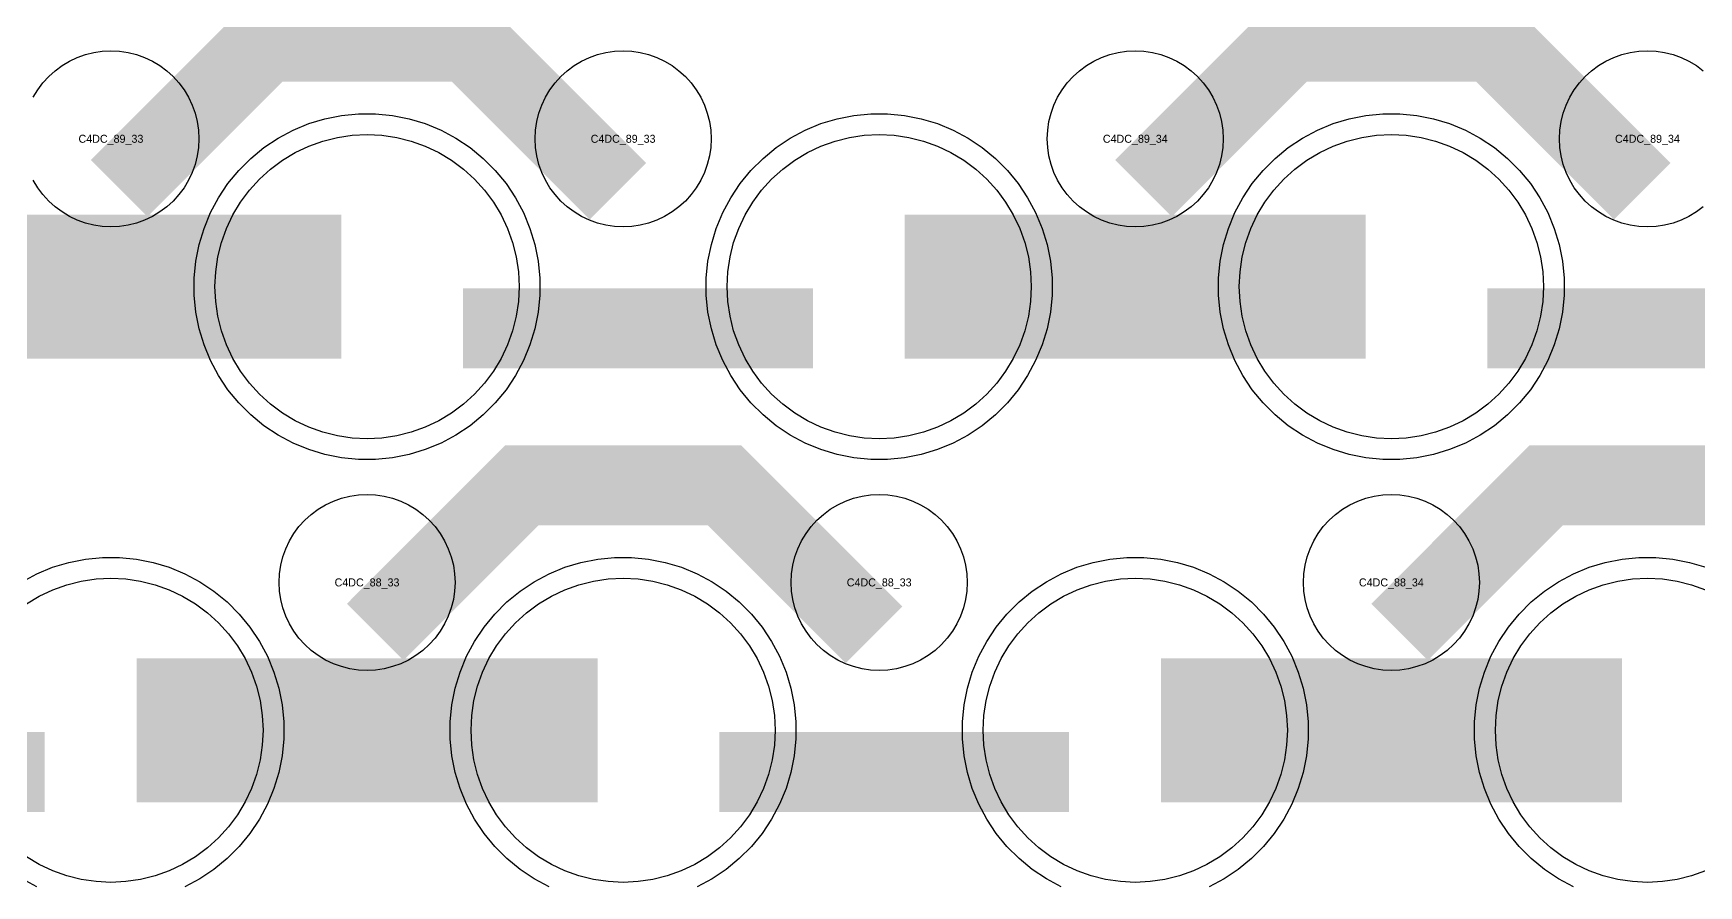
# Model space of a CAD drawing. Extents: x -11880 to 11880, y -14992 to 14992.
# Drawn here: x -1464 to -944, y -2694 to -2428 of the extents above; entities that cross this region are included whole.
import ezdxf
from ezdxf.enums import TextEntityAlignment as Align

# ---------------------------------------------------------------- set-up
doc = ezdxf.new("R2010")
doc.units = 0
doc.header["$MEASUREMENT"] = 0
for name, color, linetype in [('GDS_775_DT_237', 138, 'CONTINUOUS'), ('RDL1_FS', 34, 'CONTINUOUS'), ('RDL_BS', 160, 'CONTINUOUS')]:
    doc.layers.add(name, color=color, linetype=linetype)

msp = doc.modelspace()

# ---------------------------------------------------------------- linework, layer by layer
at = {"layer": 'RDL1_FS'}
for points in [[(-1360, -2554.869), (-1364.657, -2554.64), (-1369.268, -2553.956), (-1373.791, -2552.824), (-1378.181, -2551.252), (-1382.395, -2549.26), (-1386.395, -2546.862), (-1390.14, -2544.084), (-1393.594, -2540.954), (-1396.724, -2537.5), (-1399.502, -2533.755), (-1401.9, -2529.755), (-1403.892, -2525.541), (-1405.464, -2521.151), (-1406.596, -2516.628), (-1407.28, -2512.017), (-1407.509, -2507.36), (-1407.28, -2502.703), (-1406.596, -2498.092), (-1405.464, -2493.569), (-1403.892, -2489.179), (-1401.9, -2484.965), (-1399.502, -2480.965), (-1396.724, -2477.22), (-1393.594, -2473.766), (-1390.14, -2470.636), (-1386.395, -2467.858), (-1382.395, -2465.46), (-1378.181, -2463.468), (-1373.791, -2461.896), (-1369.268, -2460.764), (-1364.657, -2460.08), (-1360, -2459.851), (-1355.343, -2460.08), (-1350.732, -2460.764), (-1346.209, -2461.896), (-1341.819, -2463.468), (-1337.605, -2465.46), (-1333.605, -2467.858), (-1329.86, -2470.636), (-1326.406, -2473.766), (-1323.276, -2477.22), (-1320.498, -2480.965), (-1318.1, -2484.965), (-1316.108, -2489.179), (-1314.536, -2493.569), (-1313.404, -2498.092), (-1312.72, -2502.703), (-1312.491, -2507.36), (-1312.72, -2512.017), (-1313.404, -2516.628), (-1314.536, -2521.151), (-1316.108, -2525.541), (-1318.1, -2529.755), (-1320.498, -2533.755), (-1323.276, -2537.5), (-1326.406, -2540.954), (-1329.86, -2544.084), (-1333.605, -2546.862), (-1337.605, -2549.26), (-1341.819, -2551.252), (-1346.209, -2552.824), (-1350.732, -2553.956), (-1355.343, -2554.64)], [(-1200, -2554.869), (-1204.657, -2554.64), (-1209.268, -2553.956), (-1213.791, -2552.824), (-1218.181, -2551.252), (-1222.395, -2549.26), (-1226.395, -2546.862), (-1230.14, -2544.084), (-1233.594, -2540.954), (-1236.724, -2537.5), (-1239.502, -2533.755), (-1241.9, -2529.755), (-1243.892, -2525.541), (-1245.464, -2521.151), (-1246.596, -2516.628), (-1247.28, -2512.017), (-1247.509, -2507.36), (-1247.28, -2502.703), (-1246.596, -2498.092), (-1245.464, -2493.569), (-1243.892, -2489.179), (-1241.9, -2484.965), (-1239.502, -2480.965), (-1236.724, -2477.22), (-1233.594, -2473.766), (-1230.14, -2470.636), (-1226.395, -2467.858), (-1222.395, -2465.46), (-1218.181, -2463.468), (-1213.791, -2461.896), (-1209.268, -2460.764), (-1204.657, -2460.08), (-1200, -2459.851), (-1195.343, -2460.08), (-1190.732, -2460.764), (-1186.209, -2461.896), (-1181.819, -2463.468), (-1177.605, -2465.46), (-1173.605, -2467.858), (-1169.86, -2470.636), (-1166.406, -2473.766), (-1163.276, -2477.22), (-1160.498, -2480.965), (-1158.1, -2484.965), (-1156.108, -2489.179), (-1154.536, -2493.569), (-1153.404, -2498.092), (-1152.72, -2502.703), (-1152.491, -2507.36), (-1152.72, -2512.017), (-1153.404, -2516.628), (-1154.536, -2521.151), (-1156.108, -2525.541), (-1158.1, -2529.755), (-1160.498, -2533.755), (-1163.276, -2537.5), (-1166.406, -2540.954), (-1169.86, -2544.084), (-1173.605, -2546.862), (-1177.605, -2549.26), (-1181.819, -2551.252), (-1186.209, -2552.824), (-1190.732, -2553.956), (-1195.343, -2554.64)], [(-1040, -2554.869), (-1044.657, -2554.64), (-1049.268, -2553.956), (-1053.791, -2552.824), (-1058.181, -2551.252), (-1062.395, -2549.26), (-1066.395, -2546.862), (-1070.14, -2544.084), (-1073.594, -2540.954), (-1076.724, -2537.5), (-1079.502, -2533.755), (-1081.9, -2529.755), (-1083.892, -2525.541), (-1085.464, -2521.151), (-1086.596, -2516.628), (-1087.28, -2512.017), (-1087.509, -2507.36), (-1087.28, -2502.703), (-1086.596, -2498.092), (-1085.464, -2493.569), (-1083.892, -2489.179), (-1081.9, -2484.965), (-1079.502, -2480.965), (-1076.724, -2477.22), (-1073.594, -2473.766), (-1070.14, -2470.636), (-1066.395, -2467.858), (-1062.395, -2465.46), (-1058.181, -2463.468), (-1053.791, -2461.896), (-1049.268, -2460.764), (-1044.657, -2460.08), (-1040, -2459.851), (-1035.343, -2460.08), (-1030.732, -2460.764), (-1026.209, -2461.896), (-1021.819, -2463.468), (-1017.605, -2465.46), (-1013.605, -2467.858), (-1009.86, -2470.636), (-1006.406, -2473.766), (-1003.276, -2477.22), (-1000.498, -2480.965), (-998.1, -2484.965), (-996.108, -2489.179), (-994.536, -2493.569), (-993.404, -2498.092), (-992.72, -2502.703), (-992.491, -2507.36), (-992.72, -2512.017), (-993.404, -2516.628), (-994.536, -2521.151), (-996.108, -2525.541), (-998.1, -2529.755), (-1000.498, -2533.755), (-1003.276, -2537.5), (-1006.406, -2540.954), (-1009.86, -2544.084), (-1013.605, -2546.862), (-1017.605, -2549.26), (-1021.819, -2551.252), (-1026.209, -2552.824), (-1030.732, -2553.956), (-1035.343, -2554.64)], [(-1280, -2693.434), (-1284.657, -2693.205), (-1289.268, -2692.521), (-1293.791, -2691.389), (-1298.181, -2689.817), (-1302.395, -2687.825), (-1306.395, -2685.427), (-1310.14, -2682.649), (-1313.594, -2679.519), (-1316.724, -2676.065), (-1319.502, -2672.32), (-1321.9, -2668.32), (-1323.892, -2664.106), (-1325.464, -2659.716), (-1326.596, -2655.193), (-1327.28, -2650.582), (-1327.509, -2645.925), (-1327.28, -2641.268), (-1326.596, -2636.657), (-1325.464, -2632.134), (-1323.892, -2627.744), (-1321.9, -2623.53), (-1319.502, -2619.53), (-1316.724, -2615.785), (-1313.594, -2612.331), (-1310.14, -2609.201), (-1306.395, -2606.423), (-1302.395, -2604.025), (-1298.181, -2602.033), (-1293.791, -2600.461), (-1289.268, -2599.329), (-1284.657, -2598.645), (-1280, -2598.416), (-1275.343, -2598.645), (-1270.732, -2599.329), (-1266.209, -2600.461), (-1261.819, -2602.033), (-1257.605, -2604.025), (-1253.605, -2606.423), (-1249.86, -2609.201), (-1246.406, -2612.331), (-1243.276, -2615.785), (-1240.498, -2619.53), (-1238.1, -2623.53), (-1236.108, -2627.744), (-1234.536, -2632.134), (-1233.404, -2636.657), (-1232.72, -2641.268), (-1232.491, -2645.925), (-1232.72, -2650.582), (-1233.404, -2655.193), (-1234.536, -2659.716), (-1236.108, -2664.106), (-1238.1, -2668.32), (-1240.498, -2672.32), (-1243.276, -2676.065), (-1246.406, -2679.519), (-1249.86, -2682.649), (-1253.605, -2685.427), (-1257.605, -2687.825), (-1261.819, -2689.817), (-1266.209, -2691.389), (-1270.732, -2692.521), (-1275.343, -2693.205)], [(-1120, -2693.434), (-1124.657, -2693.205), (-1129.268, -2692.521), (-1133.791, -2691.389), (-1138.181, -2689.817), (-1142.395, -2687.825), (-1146.395, -2685.427), (-1150.14, -2682.649), (-1153.594, -2679.519), (-1156.724, -2676.065), (-1159.502, -2672.32), (-1161.9, -2668.32), (-1163.892, -2664.106), (-1165.464, -2659.716), (-1166.596, -2655.193), (-1167.28, -2650.582), (-1167.509, -2645.925), (-1167.28, -2641.268), (-1166.596, -2636.657), (-1165.464, -2632.134), (-1163.892, -2627.744), (-1161.9, -2623.53), (-1159.502, -2619.53), (-1156.724, -2615.785), (-1153.594, -2612.331), (-1150.14, -2609.201), (-1146.395, -2606.423), (-1142.395, -2604.025), (-1138.181, -2602.033), (-1133.791, -2600.461), (-1129.268, -2599.329), (-1124.657, -2598.645), (-1120, -2598.416), (-1115.343, -2598.645), (-1110.732, -2599.329), (-1106.209, -2600.461), (-1101.819, -2602.033), (-1097.605, -2604.025), (-1093.605, -2606.423), (-1089.86, -2609.201), (-1086.406, -2612.331), (-1083.276, -2615.785), (-1080.498, -2619.53), (-1078.1, -2623.53), (-1076.108, -2627.744), (-1074.536, -2632.134), (-1073.404, -2636.657), (-1072.72, -2641.268), (-1072.491, -2645.925), (-1072.72, -2650.582), (-1073.404, -2655.193), (-1074.536, -2659.716), (-1076.108, -2664.106), (-1078.1, -2668.32), (-1080.498, -2672.32), (-1083.276, -2676.065), (-1086.406, -2679.519), (-1089.86, -2682.649), (-1093.605, -2685.427), (-1097.605, -2687.825), (-1101.819, -2689.817), (-1106.209, -2691.389), (-1110.732, -2692.521), (-1115.343, -2693.205)]]:
    msp.add_lwpolyline(points, close=True, dxfattribs=at)
for points in [[(-1511.998, -2507.36, 45, 45, 0), (-1439.998, -2507.36, 45, 45, 0)], [(-1439.998, -2507.36, 45, 45, 0), (-1367.998, -2507.36, 45, 45, 0)], [(-1191.998, -2507.36, 45, 45, 0), (-1119.998, -2507.36, 45, 45, 0)], [(-1119.998, -2507.36, 45, 45, 0), (-1047.998, -2507.36, 45, 45, 0)], [(-1431.998, -2645.925, 45, 45, 0), (-1359.998, -2645.925, 45, 45, 0)], [(-1359.998, -2645.925, 45, 45, 0), (-1287.998, -2645.925, 45, 45, 0)], [(-1111.998, -2645.925, 45, 45, 0), (-1039.998, -2645.925, 45, 45, 0)], [(-1039.998, -2645.925, 45, 45, 0), (-967.998, -2645.925, 45, 45, 0)]]:
    msp.add_lwpolyline(points, format="xyseb", dxfattribs=at)
for points in [[(-1466.395, -2606.423), (-1462.395, -2604.025), (-1458.181, -2602.033), (-1453.791, -2600.461), (-1449.268, -2599.329), (-1444.657, -2598.645), (-1440, -2598.416), (-1435.343, -2598.645), (-1430.732, -2599.329), (-1426.209, -2600.461), (-1421.819, -2602.033), (-1417.605, -2604.025), (-1413.605, -2606.423), (-1409.86, -2609.201), (-1406.406, -2612.331), (-1403.276, -2615.785), (-1400.498, -2619.53), (-1398.1, -2623.53), (-1396.108, -2627.744), (-1394.536, -2632.134), (-1393.404, -2636.657), (-1392.72, -2641.268), (-1392.491, -2645.925), (-1392.72, -2650.582), (-1393.404, -2655.193), (-1394.536, -2659.716), (-1396.108, -2664.106), (-1398.1, -2668.32), (-1400.498, -2672.32), (-1403.276, -2676.065), (-1406.406, -2679.519), (-1409.86, -2682.649), (-1413.605, -2685.427), (-1417.605, -2687.825), (-1421.819, -2689.817), (-1426.209, -2691.389), (-1430.732, -2692.521), (-1435.343, -2693.205), (-1440, -2693.434), (-1444.657, -2693.205), (-1449.268, -2692.521), (-1453.791, -2691.389), (-1458.181, -2689.817), (-1462.395, -2687.825), (-1466.395, -2685.427)], [(-941.819, -2689.817), (-946.209, -2691.389), (-950.732, -2692.521), (-955.343, -2693.205), (-960, -2693.434), (-964.657, -2693.205), (-969.268, -2692.521), (-973.791, -2691.389), (-978.181, -2689.817), (-982.395, -2687.825), (-986.395, -2685.427), (-990.14, -2682.649), (-993.594, -2679.519), (-996.724, -2676.065), (-999.502, -2672.32), (-1001.9, -2668.32), (-1003.892, -2664.106), (-1005.464, -2659.716), (-1006.596, -2655.193), (-1007.28, -2650.582), (-1007.509, -2645.925), (-1007.28, -2641.268), (-1006.596, -2636.657), (-1005.464, -2632.134), (-1003.892, -2627.744), (-1001.9, -2623.53), (-999.502, -2619.53), (-996.724, -2615.785), (-993.594, -2612.331), (-990.14, -2609.201), (-986.395, -2606.423), (-982.395, -2604.025), (-978.181, -2602.033), (-973.791, -2600.461), (-969.268, -2599.329), (-964.657, -2598.645), (-960, -2598.416), (-955.343, -2598.645), (-950.732, -2599.329), (-946.209, -2600.461), (-941.819, -2602.033)]]:
    msp.add_lwpolyline(points, dxfattribs=at)
at = {"layer": 'RDL_BS'}
for points in [[(-1437.438, -2476.674, 25, 25, 0), (-1391.623, -2430.859, 25, 25, 0), (-1358.07, -2430.859, 25, 25, 0)], [(-1281.599, -2477.573, 25, 25, 0), (-1328.313, -2430.859, 25, 25, 0), (-1358.071, -2430.859, 25, 25, 0)], [(-1117.438, -2476.674, 25, 25, 0), (-1071.623, -2430.859, 25, 25, 0), (-1038.07, -2430.859, 25, 25, 0)], [(-961.599, -2477.573, 25, 25, 0), (-1008.313, -2430.859, 25, 25, 0), (-1038.071, -2430.859, 25, 25, 0)], [(-1329.984, -2520.373, 25, 25, 0), (-1220.719, -2520.373, 25, 25, 0)], [(-1009.984, -2520.373, 25, 25, 0), (-900.719, -2520.373, 25, 25, 0)], [(-1357.438, -2615.239, 25, 25, 0), (-1311.623, -2569.424, 25, 25, 0), (-1278.07, -2569.424, 25, 25, 0)], [(-1201.599, -2616.138, 25, 25, 0), (-1248.313, -2569.424, 25, 25, 0), (-1278.071, -2569.424, 25, 25, 0)], [(-1037.438, -2615.239, 25, 25, 0), (-991.623, -2569.424, 25, 25, 0), (-958.07, -2569.424, 25, 25, 0)], [(-881.599, -2616.138, 25, 25, 0), (-928.313, -2569.424, 25, 25, 0), (-958.071, -2569.424, 25, 25, 0)], [(-1569.984, -2658.938, 25, 25, 0), (-1460.719, -2658.938, 25, 25, 0)], [(-1249.984, -2658.938, 25, 25, 0), (-1140.719, -2658.938, 25, 25, 0)]]:
    msp.add_lwpolyline(points, format="xyseb", dxfattribs=at)
for points in [[(-1464.25, -2448.216), (-1462.857, -2445.892), (-1461.254, -2443.729), (-1459.442, -2441.73), (-1457.443, -2439.918), (-1455.28, -2438.315), (-1452.956, -2436.922), (-1450.519, -2435.77), (-1447.984, -2434.863), (-1445.365, -2434.206), (-1442.693, -2433.81), (-1440, -2433.678), (-1437.307, -2433.81), (-1434.635, -2434.206), (-1432.016, -2434.863), (-1429.481, -2435.77), (-1427.044, -2436.922), (-1424.72, -2438.315), (-1422.557, -2439.918), (-1420.558, -2441.73), (-1418.746, -2443.729), (-1417.143, -2445.892), (-1415.75, -2448.216), (-1414.598, -2450.653), (-1413.691, -2453.188), (-1413.034, -2455.807), (-1412.638, -2458.479), (-1412.506, -2461.172), (-1412.638, -2463.865), (-1413.034, -2466.537), (-1413.691, -2469.156), (-1414.598, -2471.691), (-1415.75, -2474.128), (-1417.143, -2476.452), (-1418.746, -2478.615), (-1420.558, -2480.614), (-1422.557, -2482.426), (-1424.72, -2484.029), (-1427.044, -2485.422), (-1429.481, -2486.574), (-1432.016, -2487.481), (-1434.635, -2488.138), (-1437.307, -2488.534), (-1440, -2488.666), (-1442.693, -2488.534), (-1445.365, -2488.138), (-1447.984, -2487.481), (-1450.519, -2486.574), (-1452.956, -2485.422), (-1455.28, -2484.029), (-1457.443, -2482.426), (-1459.442, -2480.614), (-1461.254, -2478.615), (-1462.857, -2476.452), (-1464.25, -2474.128)], [(-942.557, -2482.426), (-944.72, -2484.029), (-947.044, -2485.422), (-949.481, -2486.574), (-952.016, -2487.481), (-954.635, -2488.138), (-957.307, -2488.534), (-960, -2488.666), (-962.693, -2488.534), (-965.365, -2488.138), (-967.984, -2487.481), (-970.519, -2486.574), (-972.956, -2485.422), (-975.28, -2484.029), (-977.443, -2482.426), (-979.442, -2480.614), (-981.254, -2478.615), (-982.857, -2476.452), (-984.25, -2474.128), (-985.402, -2471.691), (-986.309, -2469.156), (-986.966, -2466.537), (-987.362, -2463.865), (-987.494, -2461.172), (-987.362, -2458.479), (-986.966, -2455.807), (-986.309, -2453.188), (-985.402, -2450.653), (-984.25, -2448.216), (-982.857, -2445.892), (-981.254, -2443.729), (-979.442, -2441.73), (-977.443, -2439.918), (-975.28, -2438.315), (-972.956, -2436.922), (-970.519, -2435.77), (-967.984, -2434.863), (-965.365, -2434.206), (-962.693, -2433.81), (-960, -2433.678), (-957.307, -2433.81), (-954.635, -2434.206), (-952.016, -2434.863), (-949.481, -2435.77), (-947.044, -2436.922), (-944.72, -2438.315), (-942.557, -2439.918)], [(-1467.777, -2599.542), (-1463.115, -2597.05), (-1458.205, -2595.019), (-1453.165, -2593.488), (-1447.938, -2592.442), (-1442.644, -2591.925), (-1437.356, -2591.925), (-1432.062, -2592.442), (-1426.835, -2593.488), (-1421.795, -2595.019), (-1416.885, -2597.05), (-1412.223, -2599.542), (-1407.809, -2602.489), (-1403.708, -2605.851), (-1399.926, -2609.633), (-1396.564, -2613.734), (-1393.617, -2618.148), (-1391.125, -2622.81), (-1389.094, -2627.72), (-1387.563, -2632.76), (-1386.517, -2637.987), (-1386, -2643.281), (-1386, -2648.569), (-1386.517, -2653.863), (-1387.563, -2659.09), (-1389.094, -2664.13), (-1391.125, -2669.04), (-1393.617, -2673.702), (-1396.564, -2678.116), (-1399.926, -2682.217), (-1403.708, -2685.999), (-1407.809, -2689.361), (-1412.223, -2692.308), (-1416.885, -2694.8)], [(-1303.115, -2694.8), (-1307.777, -2692.308), (-1312.191, -2689.361), (-1316.292, -2685.999), (-1320.074, -2682.217), (-1323.436, -2678.116), (-1326.383, -2673.702), (-1328.875, -2669.04), (-1330.906, -2664.13), (-1332.437, -2659.09), (-1333.483, -2653.863), (-1334, -2648.569), (-1334, -2643.281), (-1333.483, -2637.987), (-1332.437, -2632.76), (-1330.906, -2627.72), (-1328.875, -2622.81), (-1326.383, -2618.148), (-1323.436, -2613.734), (-1320.074, -2609.633), (-1316.292, -2605.851), (-1312.191, -2602.489), (-1307.777, -2599.542), (-1303.115, -2597.05), (-1298.205, -2595.019), (-1293.165, -2593.488), (-1287.938, -2592.442), (-1282.644, -2591.925), (-1277.356, -2591.925), (-1272.062, -2592.442), (-1266.835, -2593.488), (-1261.795, -2595.019), (-1256.885, -2597.05), (-1252.223, -2599.542), (-1247.809, -2602.489), (-1243.708, -2605.851), (-1239.926, -2609.633), (-1236.564, -2613.734), (-1233.617, -2618.148), (-1231.125, -2622.81), (-1229.094, -2627.72), (-1227.563, -2632.76), (-1226.517, -2637.987), (-1226, -2643.281), (-1226, -2648.569), (-1226.517, -2653.863), (-1227.563, -2659.09), (-1229.094, -2664.13), (-1231.125, -2669.04), (-1233.617, -2673.702), (-1236.564, -2678.116), (-1239.926, -2682.217), (-1243.708, -2685.999), (-1247.809, -2689.361), (-1252.223, -2692.308), (-1256.885, -2694.8)], [(-1143.115, -2694.8), (-1147.777, -2692.308), (-1152.191, -2689.361), (-1156.292, -2685.999), (-1160.074, -2682.217), (-1163.436, -2678.116), (-1166.383, -2673.702), (-1168.875, -2669.04), (-1170.906, -2664.13), (-1172.437, -2659.09), (-1173.483, -2653.863), (-1174, -2648.569), (-1174, -2643.281), (-1173.483, -2637.987), (-1172.437, -2632.76), (-1170.906, -2627.72), (-1168.875, -2622.81), (-1166.383, -2618.148), (-1163.436, -2613.734), (-1160.074, -2609.633), (-1156.292, -2605.851), (-1152.191, -2602.489), (-1147.777, -2599.542), (-1143.115, -2597.05), (-1138.205, -2595.019), (-1133.165, -2593.488), (-1127.938, -2592.442), (-1122.644, -2591.925), (-1117.356, -2591.925), (-1112.062, -2592.442), (-1106.835, -2593.488), (-1101.795, -2595.019), (-1096.885, -2597.05), (-1092.223, -2599.542), (-1087.809, -2602.489), (-1083.708, -2605.851), (-1079.926, -2609.633), (-1076.564, -2613.734), (-1073.617, -2618.148), (-1071.125, -2622.81), (-1069.094, -2627.72), (-1067.563, -2632.76), (-1066.517, -2637.987), (-1066, -2643.281), (-1066, -2648.569), (-1066.517, -2653.863), (-1067.563, -2659.09), (-1069.094, -2664.13), (-1071.125, -2669.04), (-1073.617, -2673.702), (-1076.564, -2678.116), (-1079.926, -2682.217), (-1083.708, -2685.999), (-1087.809, -2689.361), (-1092.223, -2692.308), (-1096.885, -2694.8)], [(-983.115, -2694.8), (-987.777, -2692.308), (-992.191, -2689.361), (-996.292, -2685.999), (-1000.074, -2682.217), (-1003.436, -2678.116), (-1006.383, -2673.702), (-1008.875, -2669.04), (-1010.906, -2664.13), (-1012.437, -2659.09), (-1013.483, -2653.863), (-1014, -2648.569), (-1014, -2643.281), (-1013.483, -2637.987), (-1012.437, -2632.76), (-1010.906, -2627.72), (-1008.875, -2622.81), (-1006.383, -2618.148), (-1003.436, -2613.734), (-1000.074, -2609.633), (-996.292, -2605.851), (-992.191, -2602.489), (-987.777, -2599.542), (-983.115, -2597.05), (-978.205, -2595.019), (-973.165, -2593.488), (-967.938, -2592.442), (-962.644, -2591.925), (-957.356, -2591.925), (-952.062, -2592.442), (-946.835, -2593.488), (-941.795, -2595.019)], [(-1463.115, -2694.8), (-1467.777, -2692.308)]]:
    msp.add_lwpolyline(points, dxfattribs=at)
for points in [[(-1280, -2488.666), (-1282.693, -2488.534), (-1285.365, -2488.138), (-1287.984, -2487.481), (-1290.519, -2486.574), (-1292.956, -2485.422), (-1295.28, -2484.029), (-1297.443, -2482.426), (-1299.442, -2480.614), (-1301.254, -2478.615), (-1302.857, -2476.452), (-1304.25, -2474.128), (-1305.402, -2471.691), (-1306.309, -2469.156), (-1306.966, -2466.537), (-1307.362, -2463.865), (-1307.494, -2461.172), (-1307.362, -2458.479), (-1306.966, -2455.807), (-1306.309, -2453.188), (-1305.402, -2450.653), (-1304.25, -2448.216), (-1302.857, -2445.892), (-1301.254, -2443.729), (-1299.442, -2441.73), (-1297.443, -2439.918), (-1295.28, -2438.315), (-1292.956, -2436.922), (-1290.519, -2435.77), (-1287.984, -2434.863), (-1285.365, -2434.206), (-1282.693, -2433.81), (-1280, -2433.678), (-1277.307, -2433.81), (-1274.635, -2434.206), (-1272.016, -2434.863), (-1269.481, -2435.77), (-1267.044, -2436.922), (-1264.72, -2438.315), (-1262.557, -2439.918), (-1260.558, -2441.73), (-1258.746, -2443.729), (-1257.143, -2445.892), (-1255.75, -2448.216), (-1254.598, -2450.653), (-1253.691, -2453.188), (-1253.034, -2455.807), (-1252.638, -2458.479), (-1252.506, -2461.172), (-1252.638, -2463.865), (-1253.034, -2466.537), (-1253.691, -2469.156), (-1254.598, -2471.691), (-1255.75, -2474.128), (-1257.143, -2476.452), (-1258.746, -2478.615), (-1260.558, -2480.614), (-1262.557, -2482.426), (-1264.72, -2484.029), (-1267.044, -2485.422), (-1269.481, -2486.574), (-1272.016, -2487.481), (-1274.635, -2488.138), (-1277.307, -2488.534)], [(-1120, -2488.666), (-1122.693, -2488.534), (-1125.365, -2488.138), (-1127.984, -2487.481), (-1130.519, -2486.574), (-1132.956, -2485.422), (-1135.28, -2484.029), (-1137.443, -2482.426), (-1139.442, -2480.614), (-1141.254, -2478.615), (-1142.857, -2476.452), (-1144.25, -2474.128), (-1145.402, -2471.691), (-1146.309, -2469.156), (-1146.966, -2466.537), (-1147.362, -2463.865), (-1147.494, -2461.172), (-1147.362, -2458.479), (-1146.966, -2455.807), (-1146.309, -2453.188), (-1145.402, -2450.653), (-1144.25, -2448.216), (-1142.857, -2445.892), (-1141.254, -2443.729), (-1139.442, -2441.73), (-1137.443, -2439.918), (-1135.28, -2438.315), (-1132.956, -2436.922), (-1130.519, -2435.77), (-1127.984, -2434.863), (-1125.365, -2434.206), (-1122.693, -2433.81), (-1120, -2433.678), (-1117.307, -2433.81), (-1114.635, -2434.206), (-1112.016, -2434.863), (-1109.481, -2435.77), (-1107.044, -2436.922), (-1104.72, -2438.315), (-1102.557, -2439.918), (-1100.558, -2441.73), (-1098.746, -2443.729), (-1097.143, -2445.892), (-1095.75, -2448.216), (-1094.598, -2450.653), (-1093.691, -2453.188), (-1093.034, -2455.807), (-1092.638, -2458.479), (-1092.506, -2461.172), (-1092.638, -2463.865), (-1093.034, -2466.537), (-1093.691, -2469.156), (-1094.598, -2471.691), (-1095.75, -2474.128), (-1097.143, -2476.452), (-1098.746, -2478.615), (-1100.558, -2480.614), (-1102.557, -2482.426), (-1104.72, -2484.029), (-1107.044, -2485.422), (-1109.481, -2486.574), (-1112.016, -2487.481), (-1114.635, -2488.138), (-1117.307, -2488.534)], [(-1362.644, -2561.36), (-1367.938, -2560.843), (-1373.165, -2559.797), (-1378.205, -2558.266), (-1383.115, -2556.235), (-1387.777, -2553.743), (-1392.191, -2550.796), (-1396.292, -2547.434), (-1400.074, -2543.652), (-1403.436, -2539.551), (-1406.383, -2535.137), (-1408.875, -2530.475), (-1410.906, -2525.565), (-1412.437, -2520.525), (-1413.483, -2515.298), (-1414, -2510.004), (-1414, -2504.716), (-1413.483, -2499.422), (-1412.437, -2494.195), (-1410.906, -2489.155), (-1408.875, -2484.245), (-1406.383, -2479.583), (-1403.436, -2475.169), (-1400.074, -2471.068), (-1396.292, -2467.286), (-1392.191, -2463.924), (-1387.777, -2460.977), (-1383.115, -2458.485), (-1378.205, -2456.454), (-1373.165, -2454.923), (-1367.938, -2453.877), (-1362.644, -2453.36), (-1357.356, -2453.36), (-1352.062, -2453.877), (-1346.835, -2454.923), (-1341.795, -2456.454), (-1336.885, -2458.485), (-1332.223, -2460.977), (-1327.809, -2463.924), (-1323.708, -2467.286), (-1319.926, -2471.068), (-1316.564, -2475.169), (-1313.617, -2479.583), (-1311.125, -2484.245), (-1309.094, -2489.155), (-1307.563, -2494.195), (-1306.517, -2499.422), (-1306, -2504.716), (-1306, -2510.004), (-1306.517, -2515.298), (-1307.563, -2520.525), (-1309.094, -2525.565), (-1311.125, -2530.475), (-1313.617, -2535.137), (-1316.564, -2539.551), (-1319.926, -2543.652), (-1323.708, -2547.434), (-1327.809, -2550.796), (-1332.223, -2553.743), (-1336.885, -2556.235), (-1341.795, -2558.266), (-1346.835, -2559.797), (-1352.062, -2560.843), (-1357.356, -2561.36)], [(-1202.644, -2561.36), (-1207.938, -2560.843), (-1213.165, -2559.797), (-1218.205, -2558.266), (-1223.115, -2556.235), (-1227.777, -2553.743), (-1232.191, -2550.796), (-1236.292, -2547.434), (-1240.074, -2543.652), (-1243.436, -2539.551), (-1246.383, -2535.137), (-1248.875, -2530.475), (-1250.906, -2525.565), (-1252.437, -2520.525), (-1253.483, -2515.298), (-1254, -2510.004), (-1254, -2504.716), (-1253.483, -2499.422), (-1252.437, -2494.195), (-1250.906, -2489.155), (-1248.875, -2484.245), (-1246.383, -2479.583), (-1243.436, -2475.169), (-1240.074, -2471.068), (-1236.292, -2467.286), (-1232.191, -2463.924), (-1227.777, -2460.977), (-1223.115, -2458.485), (-1218.205, -2456.454), (-1213.165, -2454.923), (-1207.938, -2453.877), (-1202.644, -2453.36), (-1197.356, -2453.36), (-1192.062, -2453.877), (-1186.835, -2454.923), (-1181.795, -2456.454), (-1176.885, -2458.485), (-1172.223, -2460.977), (-1167.809, -2463.924), (-1163.708, -2467.286), (-1159.926, -2471.068), (-1156.564, -2475.169), (-1153.617, -2479.583), (-1151.125, -2484.245), (-1149.094, -2489.155), (-1147.563, -2494.195), (-1146.517, -2499.422), (-1146, -2504.716), (-1146, -2510.004), (-1146.517, -2515.298), (-1147.563, -2520.525), (-1149.094, -2525.565), (-1151.125, -2530.475), (-1153.617, -2535.137), (-1156.564, -2539.551), (-1159.926, -2543.652), (-1163.708, -2547.434), (-1167.809, -2550.796), (-1172.223, -2553.743), (-1176.885, -2556.235), (-1181.795, -2558.266), (-1186.835, -2559.797), (-1192.062, -2560.843), (-1197.356, -2561.36)], [(-1042.644, -2561.36), (-1047.938, -2560.843), (-1053.165, -2559.797), (-1058.205, -2558.266), (-1063.115, -2556.235), (-1067.777, -2553.743), (-1072.191, -2550.796), (-1076.292, -2547.434), (-1080.074, -2543.652), (-1083.436, -2539.551), (-1086.383, -2535.137), (-1088.875, -2530.475), (-1090.906, -2525.565), (-1092.437, -2520.525), (-1093.483, -2515.298), (-1094, -2510.004), (-1094, -2504.716), (-1093.483, -2499.422), (-1092.437, -2494.195), (-1090.906, -2489.155), (-1088.875, -2484.245), (-1086.383, -2479.583), (-1083.436, -2475.169), (-1080.074, -2471.068), (-1076.292, -2467.286), (-1072.191, -2463.924), (-1067.777, -2460.977), (-1063.115, -2458.485), (-1058.205, -2456.454), (-1053.165, -2454.923), (-1047.938, -2453.877), (-1042.644, -2453.36), (-1037.356, -2453.36), (-1032.062, -2453.877), (-1026.835, -2454.923), (-1021.795, -2456.454), (-1016.885, -2458.485), (-1012.223, -2460.977), (-1007.809, -2463.924), (-1003.708, -2467.286), (-999.926, -2471.068), (-996.564, -2475.169), (-993.617, -2479.583), (-991.125, -2484.245), (-989.094, -2489.155), (-987.563, -2494.195), (-986.517, -2499.422), (-986, -2504.716), (-986, -2510.004), (-986.517, -2515.298), (-987.563, -2520.525), (-989.094, -2525.565), (-991.125, -2530.475), (-993.617, -2535.137), (-996.564, -2539.551), (-999.926, -2543.652), (-1003.708, -2547.434), (-1007.809, -2550.796), (-1012.223, -2553.743), (-1016.885, -2556.235), (-1021.795, -2558.266), (-1026.835, -2559.797), (-1032.062, -2560.843), (-1037.356, -2561.36)], [(-1360, -2627.231), (-1362.693, -2627.099), (-1365.365, -2626.703), (-1367.984, -2626.046), (-1370.519, -2625.139), (-1372.956, -2623.987), (-1375.28, -2622.594), (-1377.443, -2620.991), (-1379.442, -2619.179), (-1381.254, -2617.18), (-1382.857, -2615.017), (-1384.25, -2612.693), (-1385.402, -2610.256), (-1386.309, -2607.721), (-1386.966, -2605.102), (-1387.362, -2602.43), (-1387.494, -2599.737), (-1387.362, -2597.044), (-1386.966, -2594.372), (-1386.309, -2591.753), (-1385.402, -2589.218), (-1384.25, -2586.781), (-1382.857, -2584.457), (-1381.254, -2582.294), (-1379.442, -2580.295), (-1377.443, -2578.483), (-1375.28, -2576.88), (-1372.956, -2575.487), (-1370.519, -2574.335), (-1367.984, -2573.428), (-1365.365, -2572.771), (-1362.693, -2572.375), (-1360, -2572.243), (-1357.307, -2572.375), (-1354.635, -2572.771), (-1352.016, -2573.428), (-1349.481, -2574.335), (-1347.044, -2575.487), (-1344.72, -2576.88), (-1342.557, -2578.483), (-1340.558, -2580.295), (-1338.746, -2582.294), (-1337.143, -2584.457), (-1335.75, -2586.781), (-1334.598, -2589.218), (-1333.691, -2591.753), (-1333.034, -2594.372), (-1332.638, -2597.044), (-1332.506, -2599.737), (-1332.638, -2602.43), (-1333.034, -2605.102), (-1333.691, -2607.721), (-1334.598, -2610.256), (-1335.75, -2612.693), (-1337.143, -2615.017), (-1338.746, -2617.18), (-1340.558, -2619.179), (-1342.557, -2620.991), (-1344.72, -2622.594), (-1347.044, -2623.987), (-1349.481, -2625.139), (-1352.016, -2626.046), (-1354.635, -2626.703), (-1357.307, -2627.099)], [(-1200, -2627.231), (-1202.693, -2627.099), (-1205.365, -2626.703), (-1207.984, -2626.046), (-1210.519, -2625.139), (-1212.956, -2623.987), (-1215.28, -2622.594), (-1217.443, -2620.991), (-1219.442, -2619.179), (-1221.254, -2617.18), (-1222.857, -2615.017), (-1224.25, -2612.693), (-1225.402, -2610.256), (-1226.309, -2607.721), (-1226.966, -2605.102), (-1227.362, -2602.43), (-1227.494, -2599.737), (-1227.362, -2597.044), (-1226.966, -2594.372), (-1226.309, -2591.753), (-1225.402, -2589.218), (-1224.25, -2586.781), (-1222.857, -2584.457), (-1221.254, -2582.294), (-1219.442, -2580.295), (-1217.443, -2578.483), (-1215.28, -2576.88), (-1212.956, -2575.487), (-1210.519, -2574.335), (-1207.984, -2573.428), (-1205.365, -2572.771), (-1202.693, -2572.375), (-1200, -2572.243), (-1197.307, -2572.375), (-1194.635, -2572.771), (-1192.016, -2573.428), (-1189.481, -2574.335), (-1187.044, -2575.487), (-1184.72, -2576.88), (-1182.557, -2578.483), (-1180.558, -2580.295), (-1178.746, -2582.294), (-1177.143, -2584.457), (-1175.75, -2586.781), (-1174.598, -2589.218), (-1173.691, -2591.753), (-1173.034, -2594.372), (-1172.638, -2597.044), (-1172.506, -2599.737), (-1172.638, -2602.43), (-1173.034, -2605.102), (-1173.691, -2607.721), (-1174.598, -2610.256), (-1175.75, -2612.693), (-1177.143, -2615.017), (-1178.746, -2617.18), (-1180.558, -2619.179), (-1182.557, -2620.991), (-1184.72, -2622.594), (-1187.044, -2623.987), (-1189.481, -2625.139), (-1192.016, -2626.046), (-1194.635, -2626.703), (-1197.307, -2627.099)], [(-1040, -2627.231), (-1042.693, -2627.099), (-1045.365, -2626.703), (-1047.984, -2626.046), (-1050.519, -2625.139), (-1052.956, -2623.987), (-1055.28, -2622.594), (-1057.443, -2620.991), (-1059.442, -2619.179), (-1061.254, -2617.18), (-1062.857, -2615.017), (-1064.25, -2612.693), (-1065.402, -2610.256), (-1066.309, -2607.721), (-1066.966, -2605.102), (-1067.362, -2602.43), (-1067.494, -2599.737), (-1067.362, -2597.044), (-1066.966, -2594.372), (-1066.309, -2591.753), (-1065.402, -2589.218), (-1064.25, -2586.781), (-1062.857, -2584.457), (-1061.254, -2582.294), (-1059.442, -2580.295), (-1057.443, -2578.483), (-1055.28, -2576.88), (-1052.956, -2575.487), (-1050.519, -2574.335), (-1047.984, -2573.428), (-1045.365, -2572.771), (-1042.693, -2572.375), (-1040, -2572.243), (-1037.307, -2572.375), (-1034.635, -2572.771), (-1032.016, -2573.428), (-1029.481, -2574.335), (-1027.044, -2575.487), (-1024.72, -2576.88), (-1022.557, -2578.483), (-1020.558, -2580.295), (-1018.746, -2582.294), (-1017.143, -2584.457), (-1015.75, -2586.781), (-1014.598, -2589.218), (-1013.691, -2591.753), (-1013.034, -2594.372), (-1012.638, -2597.044), (-1012.506, -2599.737), (-1012.638, -2602.43), (-1013.034, -2605.102), (-1013.691, -2607.721), (-1014.598, -2610.256), (-1015.75, -2612.693), (-1017.143, -2615.017), (-1018.746, -2617.18), (-1020.558, -2619.179), (-1022.557, -2620.991), (-1024.72, -2622.594), (-1027.044, -2623.987), (-1029.481, -2625.139), (-1032.016, -2626.046), (-1034.635, -2626.703), (-1037.307, -2627.099)]]:
    msp.add_lwpolyline(points, close=True, dxfattribs=at)

# ---------------------------------------------------------------- texts
at = {"layer": 'GDS_775_DT_237'}
for s, p in [('C4DC_89_33', (-1440, -2461.172)), ('C4DC_89_33', (-1440, -2461.172)), ('C4DC_89_33', (-1280, -2461.172)), ('C4DC_89_33', (-1280, -2461.172)), ('C4DC_89_34', (-1120, -2461.172)), ('C4DC_89_34', (-1120, -2461.172)), ('C4DC_89_34', (-960, -2461.172)), ('C4DC_89_34', (-960, -2461.172)), ('C4DC_88_33', (-1360, -2599.737)), ('C4DC_88_33', (-1360, -2599.737)), ('C4DC_88_33', (-1200, -2599.737)), ('C4DC_88_33', (-1200, -2599.737)), ('C4DC_88_34', (-1040, -2599.737)), ('C4DC_88_34', (-1040, -2599.737))]:
    msp.add_text(s, height=2.5, dxfattribs=at).set_placement(p, align=Align.MIDDLE_CENTER)

doc.saveas('drawing.dxf')
